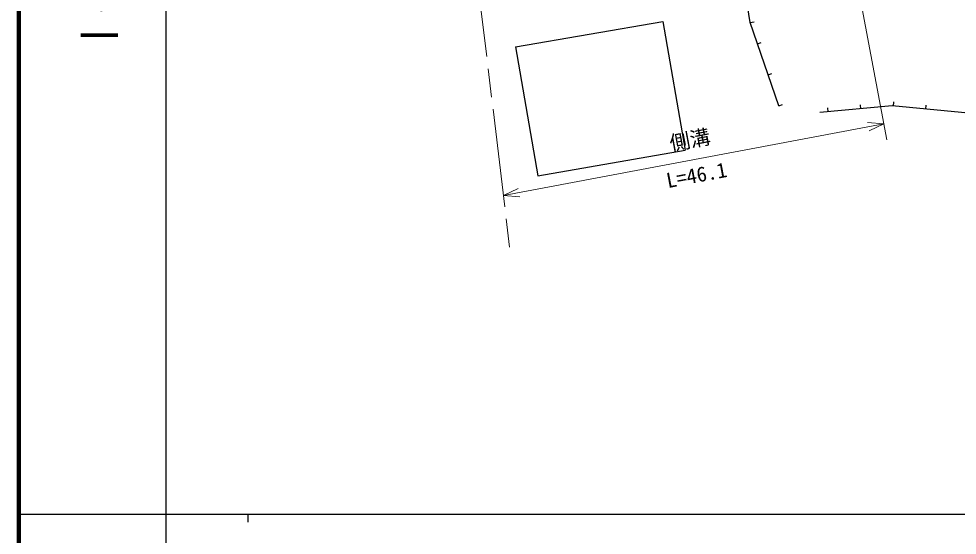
# Model space of a CAD drawing. Units: millimetres, scale not verified. Extents: x 40000 to 680000, y 20000 to 380000.
# Drawn here: x 40000 to 154765, y 202409 to 265586 of the extents above; entities that cross this region are included whole.
import ezdxf
from ezdxf.enums import TextEntityAlignment as Align

# ---------------------------------------------------------------- set-up
doc = ezdxf.new("R2010")
doc.units = ezdxf.units.MM
doc.header["$LTSCALE"] = 1000
doc.linetypes.add('CHAIN', pattern=[18.5, 12, -1.5, 3.5, -1.5])
for name, color, linetype, lineweight in [('M-BGD', 7, 'Continuous', 25), ('M-BMK', 2, 'CHAIN', 13), ('M-STR-HTXT', 7, 'Continuous', 13), ('M-TTL', 2, 'Continuous', 140), ('M-TTL-BAND', 7, 'Continuous', 25)]:
    doc.layers.add(name, color=color, linetype=linetype, lineweight=lineweight)
doc.styles.add('@ＭＳ ゴシック', font='')
doc.styles.add('ＭＳ ゴシック', font='')
doc.styles.get('@ＭＳ ゴシック').set_extended_font_data('@MS Gothic')
doc.styles.get('ＭＳ ゴシック').set_extended_font_data('MS Gothic')

msp = doc.modelspace()

# ---------------------------------------------------------------- linework, layer by layer
at = {"layer": 'M-BGD'}
for p, q in [((129424, 265117), (128449, 271624)), ((100743, 262138), (118760, 265265)), ((118760, 265265), (121495, 249500)), ((129424, 265117), (129919, 265191)), ((132943, 254947), (129424, 265117)), ((100743, 262138), (103478, 246374)), ((130327, 262508), (130799, 262671)), ((131635, 258727), (132107, 258891)), ((132943, 254947), (133415, 255111)), ((146813, 254922), (137978, 254119)), ((142968, 254572), (142923, 255070)), ((158897, 253766), (146813, 254922)), ((146952, 254909), (146999, 255406)), ((150934, 254528), (150981, 255025)), ((138985, 254210), (138939, 254708)), ((103478, 246374), (121495, 249500))]:
    msp.add_line(p, q, dxfattribs=at)
at = {"layer": 'M-BMK'}
msp.add_line((95787, 272882), (100042, 237515), dxfattribs=at)
at = {"layer": 'M-STR-HTXT'}
for p, q in [((141797, 273904), (146166, 250776)), ((145795, 252742), (99267, 243953)), ((145795, 252742), (143800, 252892)), ((143992, 251875), (145795, 252742)), ((101069, 244821), (99267, 243953)), ((99267, 243953), (101262, 243803))]:
    msp.add_line(p, q, dxfattribs=at)
at = {"layer": 'M-TTL'}
msp.add_line((40000, 380000), (40000, 20000), dxfattribs=at)
at = {"layer": 'M-TTL-BAND'}
for p, q in [((58000, 370000), (58000, 20000)), ((40000, 205000), (579000, 205000)), ((68000, 205000), (68000, 204000))]:
    msp.add_line(p, q, dxfattribs=at)

# ---------------------------------------------------------------- texts
at = {"layer": 'M-BGD', "style": 'ＭＳ ゴシック'}
msp.add_text('側溝', height=1833, rotation=10.696, dxfattribs=at).set_placement((122345, 249330), align=Align.BOTTOM_CENTER)
at = {"layer": 'M-STR-HTXT', "style": '@ＭＳ ゴシック'}
msp.add_text('L=46.1', height=1833, rotation=10.696, dxfattribs=at).set_placement((122717, 247365), align=Align.TOP_CENTER)
at = {"layer": 'M-TTL-BAND', "style": '@ＭＳ ゴシック'}
msp.add_text('縮尺千分の一', height=3666, rotation=270, dxfattribs=at).set_placement((49777, 261030), align=Align.MIDDLE_RIGHT)

doc.saveas('drawing.dxf')
